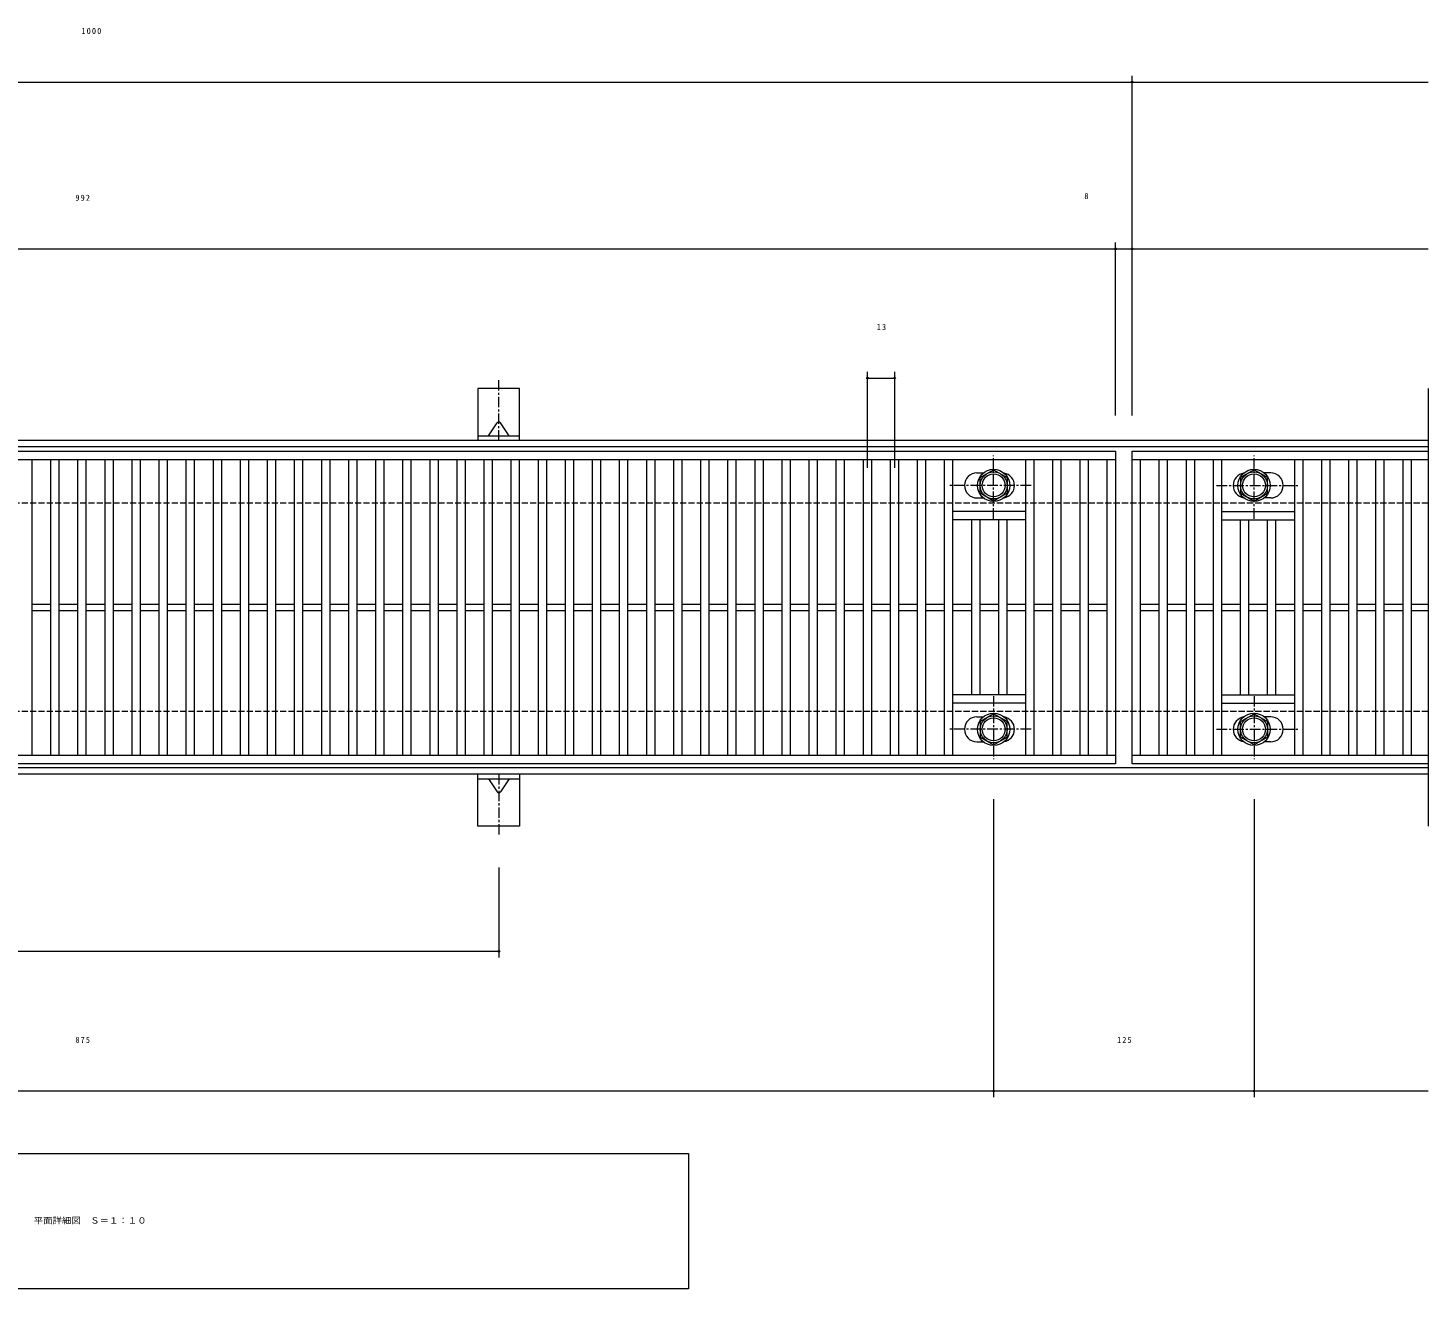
# Model space of a CAD drawing. Units: millimetres on the paper. Extents: x -28453 to 176, y -9817 to 9654.
# Drawn here: x -27833 to -27161, y 8891 to 9496 of the extents above; entities that cross this region are included whole.
import ezdxf
from ezdxf.enums import TextEntityAlignment as Align

# ---------------------------------------------------------------- set-up
doc = ezdxf.new("R2010")
doc.units = ezdxf.units.MM
doc.header["$PDMODE"] = 32
doc.header["$PDSIZE"] = 0.8
doc.linetypes.add('CHAIN1', pattern=[8, 5, -1, 1, -1])
doc.linetypes.add('DASHED3', pattern=[4, 3, -1])
for name, color, linetype, lineweight in [('C-1', 2, 'Continuous', 9), ('C-2', 3, 'Continuous', 9), ('C-4', 7, 'Continuous', 9), ('C-5', 3, 'Continuous', 9), ('C-8', 4, 'Continuous', 9), ('C-A', 3, 'Continuous', 9)]:
    doc.layers.add(name, color=color, linetype=linetype, lineweight=lineweight)
doc.styles.add('ＭＳ ゴシック', font='')
doc.styles.get('ＭＳ ゴシック').set_extended_font_data('MS Gothic')

msp = doc.modelspace()

# ---------------------------------------------------------------- linework, layer by layer
at = {"layer": 'C-1'}
for p, q in [((-27160.795, 9297.833), (-28452.796, 9297.833)), ((-27160.795, 9294.833), (-28452.796, 9294.833)), ((-27160.795, 9140.833), (-28452.796, 9140.833)), ((-27160.795, 9137.833), (-28452.796, 9137.833))]:
    msp.add_line(p, q, dxfattribs=at)
at = {"layer": 'C-1', "linetype": 'DASHED3'}
for p, q in [((-27160.795, 9267.833), (-28452.796, 9267.833)), ((-27160.795, 9167.833), (-28452.796, 9167.833))]:
    msp.add_line(p, q, dxfattribs=at)
at = {"layer": 'C-2'}
for p, q in [((-27160.795, 9322.833), (-27160.795, 9112.833)), ((-28302.795, 9288.833), (-27310.795, 9288.833)), ((-27830.795, 9146.832), (-27830.795, 9288.833)), ((-27821.795, 9146.832), (-27821.795, 9288.833)), ((-27817.795, 9146.832), (-27817.795, 9288.833)), ((-27808.795, 9146.832), (-27808.795, 9288.833)), ((-27804.795, 9146.832), (-27804.795, 9288.833)), ((-27795.795, 9146.832), (-27795.795, 9288.833)), ((-27791.795, 9146.832), (-27791.795, 9288.833)), ((-27782.795, 9146.832), (-27782.795, 9288.833)), ((-27778.795, 9146.832), (-27778.795, 9288.833)), ((-27769.795, 9146.832), (-27769.795, 9288.833)), ((-27765.795, 9146.832), (-27765.795, 9288.833)), ((-27756.795, 9146.832), (-27756.795, 9288.833)), ((-27752.795, 9146.832), (-27752.795, 9288.833)), ((-27743.795, 9146.832), (-27743.795, 9288.833)), ((-27739.795, 9146.832), (-27739.795, 9288.833)), ((-27730.795, 9146.832), (-27730.795, 9288.833)), ((-27726.795, 9146.832), (-27726.795, 9288.833)), ((-27717.795, 9146.832), (-27717.795, 9288.833)), ((-27713.795, 9146.832), (-27713.795, 9288.833)), ((-27704.795, 9146.832), (-27704.795, 9288.833)), ((-27700.795, 9146.832), (-27700.795, 9288.833)), ((-27691.795, 9146.832), (-27691.795, 9288.833)), ((-27687.796, 9146.832), (-27687.796, 9288.833)), ((-27678.795, 9146.832), (-27678.795, 9288.833)), ((-27674.795, 9146.832), (-27674.795, 9288.833)), ((-27665.795, 9146.832), (-27665.795, 9288.833)), ((-27661.796, 9146.832), (-27661.796, 9288.833)), ((-27652.795, 9146.832), (-27652.795, 9288.833)), ((-27648.795, 9146.832), (-27648.795, 9288.833)), ((-27639.795, 9146.832), (-27639.795, 9288.833)), ((-27635.796, 9146.832), (-27635.796, 9288.833)), ((-27626.795, 9146.832), (-27626.795, 9288.833)), ((-27622.795, 9146.832), (-27622.795, 9288.833)), ((-27613.796, 9146.832), (-27613.796, 9288.833)), ((-27609.796, 9146.832), (-27609.796, 9288.833)), ((-27600.796, 9146.832), (-27600.796, 9288.833)), ((-27596.795, 9146.832), (-27596.795, 9288.833)), ((-27587.796, 9146.832), (-27587.796, 9288.833)), ((-27583.796, 9146.832), (-27583.796, 9288.833)), ((-27574.796, 9146.832), (-27574.796, 9288.833)), ((-27570.795, 9146.832), (-27570.795, 9288.833)), ((-27561.796, 9146.832), (-27561.796, 9288.833)), ((-27557.796, 9146.832), (-27557.796, 9288.833)), ((-27548.796, 9146.832), (-27548.796, 9288.833)), ((-27544.795, 9146.832), (-27544.795, 9288.833)), ((-27535.796, 9146.832), (-27535.796, 9288.833)), ((-27531.796, 9146.832), (-27531.796, 9288.833)), ((-27522.796, 9146.832), (-27522.796, 9288.833)), ((-27518.796, 9146.832), (-27518.796, 9288.833)), ((-27509.796, 9146.832), (-27509.796, 9288.833)), ((-27505.796, 9146.832), (-27505.796, 9288.833)), ((-27496.796, 9146.832), (-27496.796, 9288.833)), ((-27492.796, 9146.832), (-27492.796, 9288.833)), ((-27483.796, 9146.832), (-27483.796, 9288.833)), ((-27479.796, 9146.832), (-27479.796, 9288.833)), ((-27470.796, 9146.832), (-27470.796, 9288.833)), ((-27466.796, 9146.832), (-27466.796, 9288.833)), ((-27457.796, 9146.832), (-27457.796, 9288.833)), ((-27453.796, 9146.832), (-27453.796, 9288.833)), ((-27444.796, 9146.832), (-27444.796, 9288.833)), ((-27440.796, 9146.832), (-27440.796, 9288.833)), ((-27431.796, 9146.832), (-27431.796, 9288.833)), ((-27427.796, 9146.832), (-27427.796, 9288.833)), ((-27418.796, 9146.832), (-27418.796, 9288.833)), ((-27414.796, 9146.832), (-27414.796, 9288.833)), ((-27405.796, 9146.832), (-27405.796, 9288.833)), ((-27401.796, 9146.832), (-27401.796, 9288.833)), ((-27392.796, 9146.832), (-27392.796, 9288.833)), ((-27388.796, 9146.832), (-27388.796, 9288.833)), ((-27353.796, 9146.832), (-27353.796, 9288.833)), ((-27349.796, 9146.832), (-27349.796, 9288.833)), ((-27340.796, 9146.832), (-27340.796, 9288.833)), ((-27336.796, 9146.832), (-27336.796, 9288.833)), ((-27327.796, 9146.832), (-27327.796, 9288.833)), ((-27323.796, 9146.832), (-27323.796, 9288.833)), ((-27314.795, 9146.832), (-27314.795, 9288.833)), ((-27310.795, 9292.833), (-27310.795, 9142.833)), ((-27302.796, 9142.833), (-27302.796, 9292.833)), ((-27302.796, 9292.833), (-27160.795, 9292.833)), ((-27302.796, 9288.833), (-27160.795, 9288.833)), ((-27298.795, 9146.832), (-27298.795, 9288.833)), ((-27289.795, 9146.832), (-27289.795, 9288.833)), ((-27285.795, 9146.832), (-27285.795, 9288.833)), ((-27276.795, 9146.832), (-27276.795, 9288.833)), ((-27272.795, 9146.832), (-27272.795, 9288.833)), ((-27263.795, 9146.832), (-27263.795, 9288.833)), ((-27259.795, 9146.832), (-27259.795, 9288.833)), ((-27224.795, 9146.832), (-27224.795, 9288.833)), ((-27220.795, 9146.832), (-27220.795, 9288.833)), ((-27211.795, 9146.832), (-27211.795, 9288.833)), ((-27207.795, 9146.832), (-27207.795, 9288.833)), ((-27198.795, 9146.832), (-27198.795, 9288.833)), ((-27194.795, 9146.832), (-27194.795, 9288.833)), ((-27185.795, 9146.832), (-27185.795, 9288.833)), ((-27181.795, 9146.832), (-27181.795, 9288.833)), ((-27172.795, 9146.832), (-27172.795, 9288.833)), ((-27168.795, 9146.832), (-27168.795, 9288.833)), ((-27377.296, 9282.332), (-27374.202, 9282.332)), ((-27236.295, 9282.332), (-27239.389, 9282.332)), ((-27377.296, 9270.333), (-27374.202, 9270.333)), ((-27236.295, 9270.333), (-27239.389, 9270.333)), ((-27353.795, 9263.833), (-27388.796, 9263.833)), ((-27259.795, 9263.833), (-27224.796, 9263.833)), ((-27353.795, 9259.833), (-27388.796, 9259.833)), ((-27379.796, 9175.832), (-27379.796, 9259.833)), ((-27375.796, 9175.832), (-27375.796, 9259.833)), ((-27366.796, 9175.832), (-27366.796, 9259.833)), ((-27362.796, 9175.832), (-27362.796, 9259.833)), ((-27259.795, 9259.833), (-27224.796, 9259.833)), ((-27250.795, 9175.832), (-27250.795, 9259.833)), ((-27246.795, 9175.832), (-27246.795, 9259.833)), ((-27237.795, 9175.832), (-27237.795, 9259.833)), ((-27233.795, 9175.832), (-27233.795, 9259.833)), ((-27830.795, 9219.333), (-27821.795, 9219.333)), ((-27830.795, 9216.333), (-27821.795, 9216.333)), ((-27817.795, 9219.333), (-27808.795, 9219.333)), ((-27817.795, 9216.333), (-27808.795, 9216.333)), ((-27804.795, 9219.333), (-27795.795, 9219.333)), ((-27804.795, 9216.333), (-27795.795, 9216.333)), ((-27791.795, 9219.333), (-27782.795, 9219.333)), ((-27791.795, 9216.333), (-27782.795, 9216.333)), ((-27778.795, 9219.333), (-27769.795, 9219.333)), ((-27778.795, 9216.333), (-27769.795, 9216.333)), ((-27765.795, 9219.333), (-27756.795, 9219.333)), ((-27765.795, 9216.333), (-27756.795, 9216.333)), ((-27752.795, 9219.333), (-27743.795, 9219.333)), ((-27752.795, 9216.333), (-27743.795, 9216.333)), ((-27739.795, 9219.333), (-27730.795, 9219.333)), ((-27739.795, 9216.333), (-27730.795, 9216.333)), ((-27726.795, 9219.333), (-27717.795, 9219.333)), ((-27726.795, 9216.333), (-27717.795, 9216.333)), ((-27713.795, 9219.333), (-27704.795, 9219.333)), ((-27713.795, 9216.333), (-27704.795, 9216.333)), ((-27700.795, 9219.333), (-27691.795, 9219.333)), ((-27700.795, 9216.333), (-27691.795, 9216.333)), ((-27687.796, 9219.333), (-27678.795, 9219.333)), ((-27687.796, 9216.333), (-27678.795, 9216.333)), ((-27674.795, 9219.333), (-27665.795, 9219.333)), ((-27674.795, 9216.333), (-27665.795, 9216.333)), ((-27661.796, 9219.333), (-27652.795, 9219.333)), ((-27661.796, 9216.333), (-27652.795, 9216.333)), ((-27648.795, 9219.333), (-27639.795, 9219.333)), ((-27648.795, 9216.333), (-27639.795, 9216.333)), ((-27635.796, 9219.333), (-27626.795, 9219.333)), ((-27635.796, 9216.333), (-27626.795, 9216.333)), ((-27622.795, 9219.333), (-27613.796, 9219.333)), ((-27622.795, 9216.333), (-27613.796, 9216.333)), ((-27609.796, 9219.333), (-27600.796, 9219.333)), ((-27609.796, 9216.333), (-27600.796, 9216.333)), ((-27596.795, 9219.333), (-27587.796, 9219.333)), ((-27596.795, 9216.333), (-27587.796, 9216.333)), ((-27583.796, 9219.333), (-27574.796, 9219.333)), ((-27583.796, 9216.333), (-27574.796, 9216.333)), ((-27570.795, 9219.333), (-27561.796, 9219.333)), ((-27570.795, 9216.333), (-27561.796, 9216.333)), ((-27557.796, 9219.333), (-27548.796, 9219.333)), ((-27557.796, 9216.333), (-27548.796, 9216.333)), ((-27544.795, 9219.333), (-27535.796, 9219.333)), ((-27544.795, 9216.333), (-27535.796, 9216.333)), ((-27531.796, 9219.333), (-27522.796, 9219.333)), ((-27531.796, 9216.333), (-27522.796, 9216.333)), ((-27518.796, 9219.333), (-27509.796, 9219.333)), ((-27518.796, 9216.333), (-27509.796, 9216.333)), ((-27505.796, 9219.333), (-27496.796, 9219.333)), ((-27505.796, 9216.333), (-27496.796, 9216.333)), ((-27492.796, 9219.333), (-27483.796, 9219.333)), ((-27492.796, 9216.333), (-27483.796, 9216.333)), ((-27479.796, 9219.333), (-27470.796, 9219.333)), ((-27479.796, 9216.333), (-27470.796, 9216.333)), ((-27466.796, 9219.333), (-27457.796, 9219.333)), ((-27466.796, 9216.333), (-27457.796, 9216.333)), ((-27453.796, 9219.333), (-27444.796, 9219.333)), ((-27453.796, 9216.333), (-27444.796, 9216.333)), ((-27440.796, 9219.333), (-27431.796, 9219.333)), ((-27440.796, 9216.333), (-27431.796, 9216.333)), ((-27427.796, 9219.333), (-27418.796, 9219.333)), ((-27427.796, 9216.333), (-27418.796, 9216.333)), ((-27414.796, 9219.333), (-27405.796, 9219.333)), ((-27414.796, 9216.333), (-27405.796, 9216.333)), ((-27401.796, 9219.333), (-27392.796, 9219.333)), ((-27401.796, 9216.333), (-27392.796, 9216.333)), ((-27388.796, 9219.333), (-27379.796, 9219.333)), ((-27388.796, 9216.333), (-27379.796, 9216.333)), ((-27375.796, 9219.333), (-27366.796, 9219.333)), ((-27375.796, 9216.333), (-27366.796, 9216.333)), ((-27362.796, 9219.333), (-27353.796, 9219.333)), ((-27362.796, 9216.333), (-27353.796, 9216.333)), ((-27349.796, 9219.333), (-27340.796, 9219.333)), ((-27349.796, 9216.333), (-27340.796, 9216.333)), ((-27336.796, 9219.333), (-27327.796, 9219.333)), ((-27336.796, 9216.333), (-27327.796, 9216.333)), ((-27323.796, 9219.333), (-27314.796, 9219.333)), ((-27323.796, 9216.333), (-27314.796, 9216.333)), ((-27298.795, 9219.333), (-27289.795, 9219.333)), ((-27298.795, 9216.333), (-27289.795, 9216.333)), ((-27285.795, 9219.333), (-27276.795, 9219.333)), ((-27285.795, 9216.333), (-27276.795, 9216.333)), ((-27272.795, 9219.333), (-27263.795, 9219.333)), ((-27272.795, 9216.333), (-27263.795, 9216.333)), ((-27259.795, 9219.333), (-27250.795, 9219.333)), ((-27259.795, 9216.333), (-27250.795, 9216.333)), ((-27246.795, 9219.333), (-27237.795, 9219.333)), ((-27246.795, 9216.333), (-27237.795, 9216.333)), ((-27233.795, 9219.333), (-27224.795, 9219.333)), ((-27233.795, 9216.333), (-27224.795, 9216.333)), ((-27220.795, 9219.333), (-27211.795, 9219.333)), ((-27220.795, 9216.333), (-27211.795, 9216.333)), ((-27207.795, 9219.333), (-27198.795, 9219.333)), ((-27207.795, 9216.333), (-27198.795, 9216.333)), ((-27194.795, 9219.333), (-27185.795, 9219.333)), ((-27194.795, 9216.333), (-27185.795, 9216.333)), ((-27181.795, 9219.333), (-27172.795, 9219.333)), ((-27181.795, 9216.333), (-27172.795, 9216.333)), ((-27168.795, 9219.333), (-27160.795, 9219.333)), ((-27168.795, 9216.333), (-27160.795, 9216.333)), ((-27353.795, 9175.832), (-27388.796, 9175.832)), ((-27259.795, 9175.832), (-27224.796, 9175.832)), ((-27353.795, 9171.832), (-27388.796, 9171.832)), ((-27259.795, 9171.832), (-27224.796, 9171.832)), ((-27377.296, 9165.332), (-27374.202, 9165.332)), ((-27236.295, 9165.332), (-27239.389, 9165.332)), ((-27377.296, 9153.333), (-27374.202, 9153.333)), ((-27236.295, 9153.333), (-27239.389, 9153.333)), ((-27310.795, 9146.832), (-28302.795, 9146.832)), ((-27160.795, 9146.832), (-27302.796, 9146.832)), ((-27310.795, 9142.833), (-28302.795, 9142.833)), ((-27160.795, 9142.833), (-27302.796, 9142.833))]:
    msp.add_line(p, q, dxfattribs=at)
msp.add_lwpolyline([(-28302.795, 9142.833), (-28302.795, 9292.833), (-27310.795, 9292.833)], dxfattribs=at)
for centre, start, end in [((-27377.296, 9276.333), 90, 270), ((-27365.295, 9276.333), 279.67155, 80.34244), ((-27248.296, 9276.333), 99.65756, 260.32845), ((-27236.295, 9276.333), 270, 90), ((-27377.296, 9159.332), 90, 270), ((-27365.295, 9159.332), 279.65756, 80.32845), ((-27248.296, 9159.332), 99.67155, 260.34244), ((-27236.295, 9159.332), 270, 90)]:
    msp.add_arc(centre, 6, start, end, dxfattribs=at)
at = {"layer": 'C-4'}
for p, q in [((-28452.796, 9469.832), (-27160.795, 9469.832)), ((-27302.795, 9309.833), (-27302.795, 9472.833)), ((-28452.796, 9389.833), (-27160.795, 9389.833)), ((-27310.795, 9309.833), (-27310.795, 9392.833)), ((-27429.795, 9284.834), (-27429.795, 9330.834)), ((-27429.795, 9327.834), (-27416.795, 9327.834)), ((-27416.795, 9284.834), (-27416.795, 9330.834)), ((-27369.295, 9125.833), (-27369.295, 8982.833)), ((-27244.295, 9125.833), (-27244.295, 8982.833)), ((-27606.795, 9093.113), (-27606.795, 9049.832)), ((-28206.795, 9052.832), (-27606.795, 9052.832)), ((-28452.796, 8985.833), (-27160.795, 8985.833))]:
    msp.add_line(p, q, dxfattribs=at)
for p in [(-27302.795, 9469.832), (-27310.795, 9389.833), (-27302.795, 9389.833), (-27429.795, 9327.834), (-27416.795, 9327.834), (-27606.795, 9052.832), (-27369.295, 8985.833), (-27244.295, 8985.833)]:
    msp.add_point(p, dxfattribs=at)
at = {"layer": 'C-5', "color": 7}
msp.add_lwpolyline([(-28090.795, 8890.833), (-28090.795, 8955.832), (-27515.795, 8955.832), (-27515.795, 8890.833)], close=True, dxfattribs=at)
at = {"layer": 'C-8', "linetype": 'CHAIN1'}
for p, q in [((-27369.296, 9260.36), (-27369.296, 9290.716)), ((-27244.295, 9260.36), (-27244.295, 9290.716)), ((-27351.325, 9276.333), (-27391.016, 9276.333)), ((-27262.265, 9276.333), (-27222.575, 9276.333)), ((-27369.296, 9175.306), (-27369.296, 9144.95)), ((-27244.295, 9175.306), (-27244.295, 9144.95)), ((-27351.325, 9159.333), (-27391.016, 9159.333)), ((-27262.265, 9159.333), (-27222.575, 9159.333))]:
    msp.add_line(p, q, dxfattribs=at)
at = {"layer": 'C-8'}
for points in [[(-27375.795, 9272.58), (-27375.795, 9280.085), (-27369.296, 9283.838), (-27362.795, 9280.085), (-27362.795, 9272.58), (-27369.296, 9268.827)], [(-27237.796, 9272.58), (-27237.796, 9280.085), (-27244.295, 9283.838), (-27250.796, 9280.085), (-27250.796, 9272.58), (-27244.295, 9268.827)], [(-27375.795, 9163.085), (-27375.795, 9155.58), (-27369.296, 9151.827), (-27362.795, 9155.58), (-27362.795, 9163.085), (-27369.296, 9166.838)], [(-27237.796, 9163.085), (-27237.796, 9155.58), (-27244.295, 9151.827), (-27250.796, 9155.58), (-27250.796, 9163.085), (-27244.295, 9166.838)]]:
    msp.add_lwpolyline(points, close=True, dxfattribs=at)
for centre, radius in [((-27369.296, 9276.333), 7.75), ((-27369.296, 9276.333), 6.5), ((-27369.296, 9276.333), 5.5), ((-27244.295, 9276.333), 7.75), ((-27244.295, 9276.333), 6.5), ((-27244.295, 9276.333), 5.5), ((-27369.296, 9159.333), 7.75), ((-27244.295, 9159.333), 7.75), ((-27369.296, 9159.333), 6.5), ((-27369.296, 9159.333), 5.5), ((-27244.295, 9159.333), 6.5), ((-27244.295, 9159.333), 5.5)]:
    msp.add_circle(centre, radius, dxfattribs=at)
at = {"layer": 'C-A', "linetype": 'CHAIN1'}
for p, q in [((-27606.795, 9297.832), (-27606.795, 9327.551)), ((-27606.795, 9137.832), (-27606.795, 9108.113))]:
    msp.add_line(p, q, dxfattribs=at)
at = {"layer": 'C-A'}
for p, q in [((-27616.795, 9322.832), (-27616.795, 9297.832)), ((-27611.795, 9300.132), (-27607.671, 9306.328)), ((-27601.795, 9300.132), (-27605.919, 9306.328)), ((-27616.795, 9300.132), (-27596.795, 9300.132)), ((-27616.795, 9112.832), (-27616.795, 9137.832)), ((-27616.795, 9135.532), (-27596.795, 9135.532)), ((-27611.795, 9135.532), (-27607.671, 9129.336)), ((-27601.795, 9135.532), (-27605.919, 9129.336))]:
    msp.add_line(p, q, dxfattribs=at)
for points in [[(-27596.795, 9297.832), (-27596.795, 9322.832), (-27616.795, 9322.832)], [(-27596.795, 9137.832), (-27596.795, 9112.832), (-27616.795, 9112.832)]]:
    msp.add_lwpolyline(points, dxfattribs=at)
for centre, start, end in [((-27606.795, 9305.846), 28.86209, 151.13791), ((-27606.795, 9129.818), 208.86209, 331.13791)]:
    msp.add_arc(centre, 1, start, end, dxfattribs=at)

# ---------------------------------------------------------------- texts
at = {"layer": 'C-4', "color": 2, "style": 'ＭＳ ゴシック'}
msp.add_text('8', height=2.933, dxfattribs=at).set_placement((-27325.757, 9412.833), align=Align.BOTTOM_LEFT)
at = {"layer": 'C-4', "color": 2, "char_height": 2.933, "attachment_point": 7, "style": 'ＭＳ ゴシック'}
for s, insert in [('\\T1.28;\\W0.9;1000', (-27807.17, 9492.832)), ('\\T1.27;\\W0.9;992', (-27810.045, 9412.832)), ('\\T1.27;\\W0.95;13', (-27425.42, 9350.834)), ('\\T1.27;\\W0.9;875', (-27810.045, 9008.833)), ('\\T1.27;\\W0.9;125', (-27310.045, 9008.833))]:
    msp.add_mtext(s, dxfattribs=dict(at, insert=insert))
at = {"layer": 'C-5', "color": 2, "style": 'ＭＳ ゴシック', "width": 1.1}
msp.add_text('平面詳細図\u3000Ｓ＝１：１０', height=2.933, dxfattribs=at).set_placement((-27830.045, 8921.332), align=Align.BOTTOM_LEFT)

doc.saveas('drawing.dxf')
